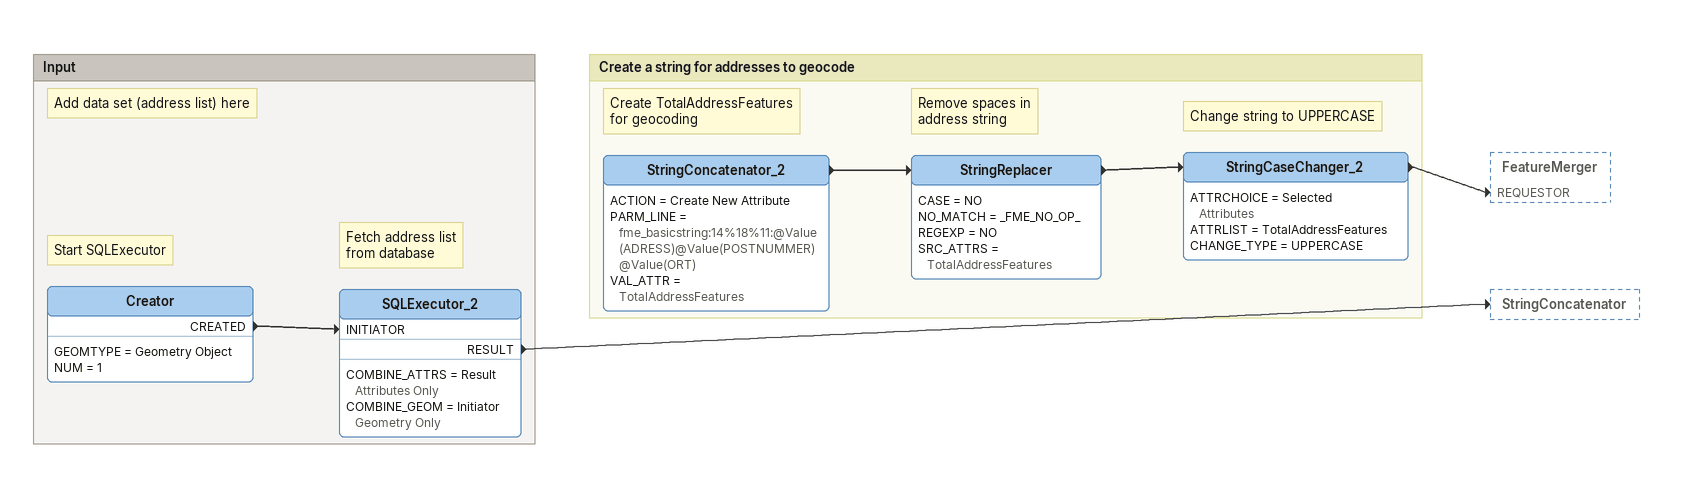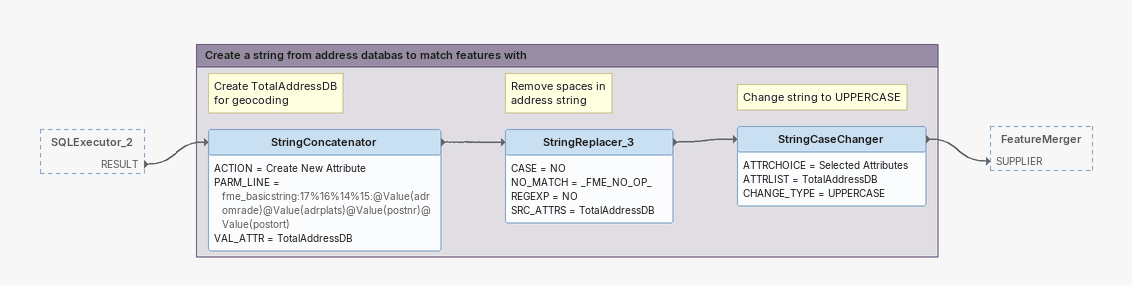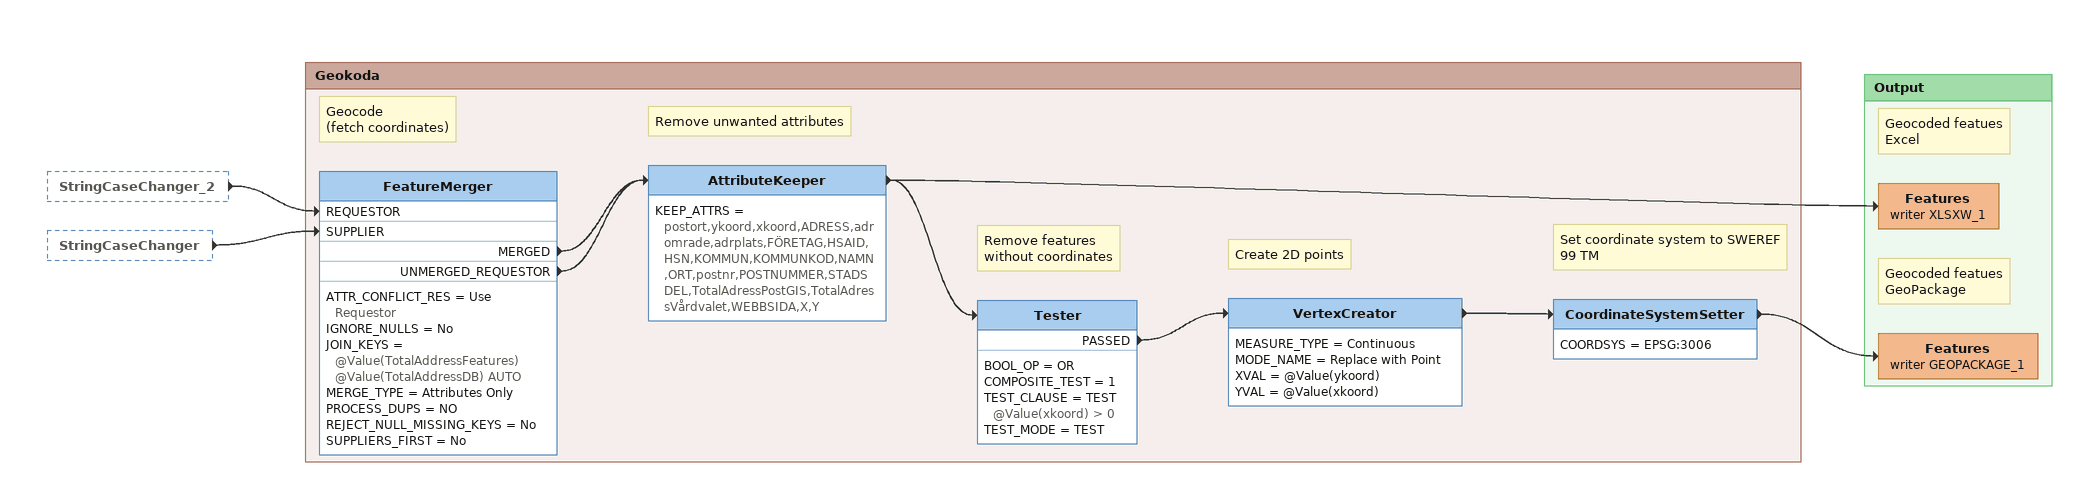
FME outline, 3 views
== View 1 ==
Bookmark: Input
Note: Start SQLExecutor
Note: Add data set (address list) here
Creator
    GEOMTYPE = Geometry Object
    NUM = 1
    CREATED -> SQLExecutor_2 [INITIATOR]
Note: Fetch address list / from database
SQLExecutor_2
    COMBINE_ATTRS = Result Attributes Only
    COMBINE_GEOM = Initiator Geometry Only
    RESULT -> StringConcatenator

Bookmark: Create a string for addresses to geocode
Note: Create TotalAddressFeatures / for geocoding
StringConcatenator_2
    ACTION = Create New Attribute
    PARM_LINE = fme_basicstring:14%18%11:@Value(ADRESS)@Value(POSTNUMMER)@Value(ORT)
    VAL_ATTR = TotalAddressFeatures
    -> StringReplacer
Note: Remove spaces in / address string
StringReplacer
    CASE = NO
    NO_MATCH = _FME_NO_OP_
    REGEXP = NO
    SRC_ATTRS = TotalAddressFeatures
    -> StringCaseChanger_2
Note: Change string to UPPERCASE
StringCaseChanger_2
    ATTRCHOICE = Selected Attributes
    ATTRLIST = TotalAddressFeatures
    CHANGE_TYPE = UPPERCASE
    -> FeatureMerger [REQUESTOR]

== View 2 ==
SQLExecutor_2 [outside]
    RESULT -> StringConcatenator

Bookmark: Create a string from address databas to match features with
Note: Create TotalAddressDB / for geocoding
StringConcatenator
    ACTION = Create New Attribute
    PARM_LINE = fme_basicstring:17%16%14%15:@Value(adromrade)@Value(adrplats)@Value(postnr)@Value(postort)
    VAL_ATTR = TotalAddressDB
    -> StringReplacer_3
Note: Remove spaces in / address string
StringReplacer_3
    CASE = NO
    NO_MATCH = _FME_NO_OP_
    REGEXP = NO
    SRC_ATTRS = TotalAddressDB
    -> StringCaseChanger
Note: Change string to UPPERCASE
StringCaseChanger
    ATTRCHOICE = Selected Attributes
    ATTRLIST = TotalAddressDB
    CHANGE_TYPE = UPPERCASE
    -> FeatureMerger [SUPPLIER]

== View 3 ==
StringCaseChanger_2 [outside]
    -> FeatureMerger [REQUESTOR]
StringCaseChanger [outside]
    -> FeatureMerger [SUPPLIER]

Bookmark: Geokoda
Note: Geocode / (fetch coordinates)
FeatureMerger
    ATTR_CONFLICT_RES = Use Requestor
    IGNORE_NULLS = No
    JOIN_KEYS = @Value(TotalAddressFeatures) @Value(TotalAddressDB) AUTO
    MERGE_TYPE = Attributes Only
    PROCESS_DUPS = NO
    REJECT_NULL_MISSING_KEYS = No
    SUPPLIERS_FIRST = No
    MERGED -> AttributeKeeper
    UNMERGED_REQUESTOR -> AttributeKeeper
Note: Remove unwanted attributes
AttributeKeeper
    KEEP_ATTRS = postort,ykoord,xkoord,ADRESS,adromrade,adrplats,FÖRETAG,HSAID,HSN,KOMMUN,KOMMUNKOD,NAMN,ORT,postnr,POSTNUMMER,STADSDEL,TotalAdressPostGIS,TotalAdressVårdvalet,WEBBSIDA,X,Y
    -> Features (writer XLSXW_1)
    -> Tester
Note: Remove features / without coordinates
Tester
    BOOL_OP = OR
    COMPOSITE_TEST = 1
    TEST_CLAUSE = TEST @Value(xkoord) > 0
    TEST_MODE = TEST
    PASSED -> VertexCreator
Note: Create 2D points
VertexCreator
    MEASURE_TYPE = Continuous
    MODE_NAME = Replace with Point
    XVAL = @Value(ykoord)
    YVAL = @Value(xkoord)
    -> CoordinateSystemSetter
Note: Set coordinate system to SWEREF 99 TM
CoordinateSystemSetter
    COORDSYS = EPSG:3006
    -> Features (writer GEOPACKAGE_1)

Bookmark: Output
Note: Geocoded featues / Excel
Features (writer XLSXW_1)
Note: Geocoded featues / GeoPackage
Features (writer GEOPACKAGE_1)
